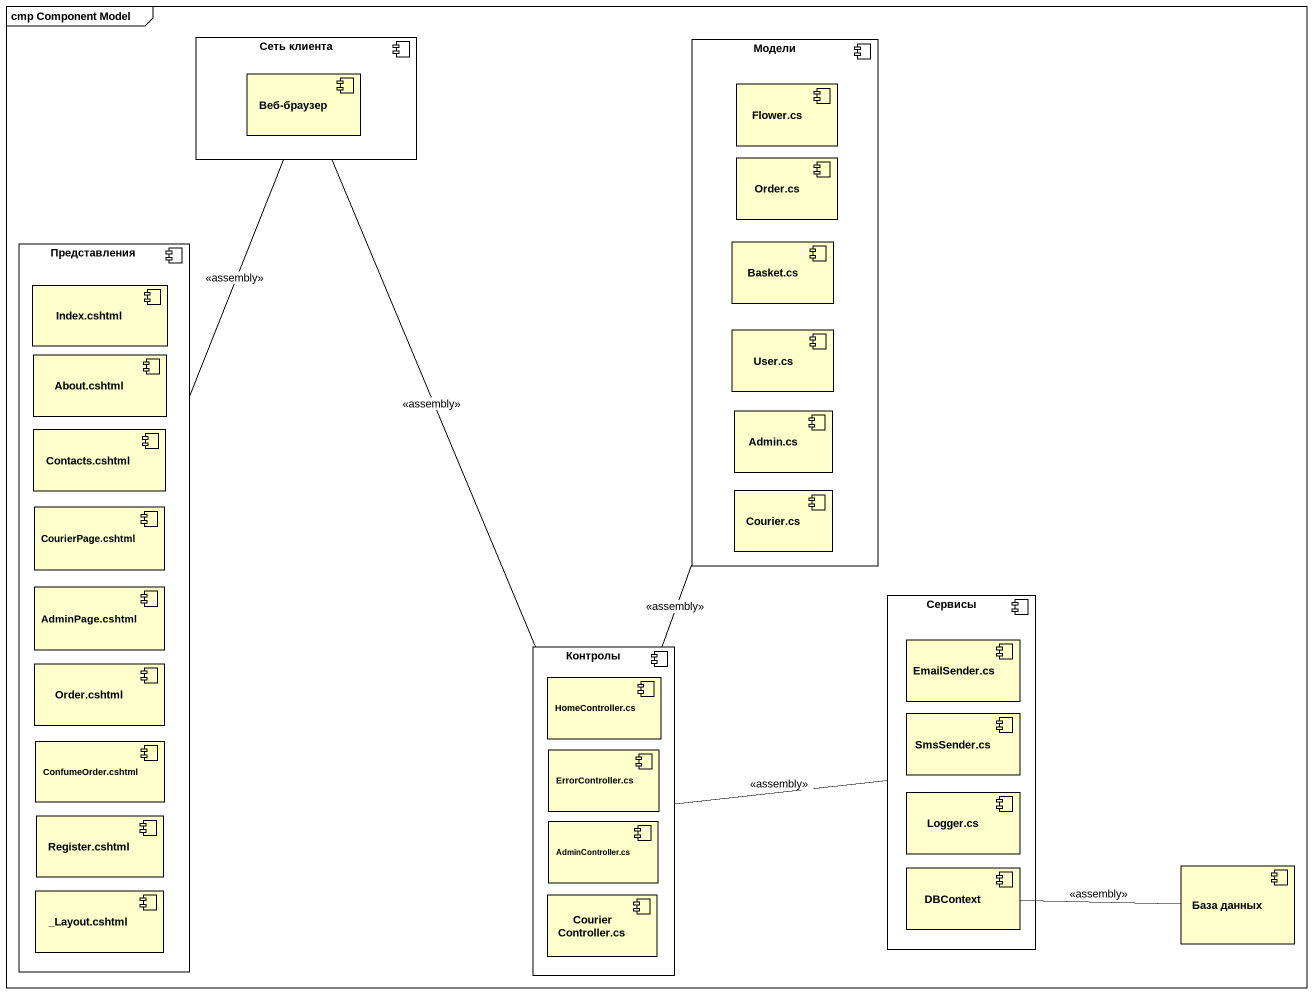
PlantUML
@startuml
mainframe cmp Component Model
component "Сеть клиента" as Сеть_клиента {
  component "Веб-браузер" as Веб_браузер
}
component Модели {
  component "Flower.cs" as Flower_cs
  component "Order.cs" as Order_cs
  component "Basket.cs" as Basket_cs
  component "User.cs" as User_cs
  component "Admin.cs" as Admin_cs
  component "Courier.cs" as Courier_cs
}
component Представления {
  component "Index.cshtml" as Index_cshtml
  component "About.cshtml" as About_cshtml
  component "Contacts.cshtml" as Contacts_cshtml
  component "CourierPage.cshtml" as CourierPage_cshtml
  component "AdminPage.cshtml" as AdminPage_cshtml
  component "Order.cshtml" as Order_cshtml
  component "ConfumeOrder.cshtml" as ConfumeOrder_cshtml
  component "Register.cshtml" as Register_cshtml
  component "_Layout.cshtml" as Layout_cshtml
}
component Сервисы {
  component "EmailSender.cs" as EmailSender_cs
  component "SmsSender.cs" as SmsSender_cs
  component "Logger.cs" as Logger_cs
  component DBContext
}
component Контролы {
  component "HomeController.cs" as HomeController_cs
  component "ErrorController.cs" as ErrorController_cs
  component "AdminController.cs" as AdminController_cs
  component "CourierController.cs" as CourierController_cs
}
component "База данных" as База_данных
Сеть_клиента -- Представления : <<assembly>>
Сеть_клиента -- Контролы : <<assembly>>
Контролы -up- Модели : <<assembly>>
Контролы -right- Сервисы : <<assembly>>
DBContext -right- База_данных : <<assembly>>
@enduml
